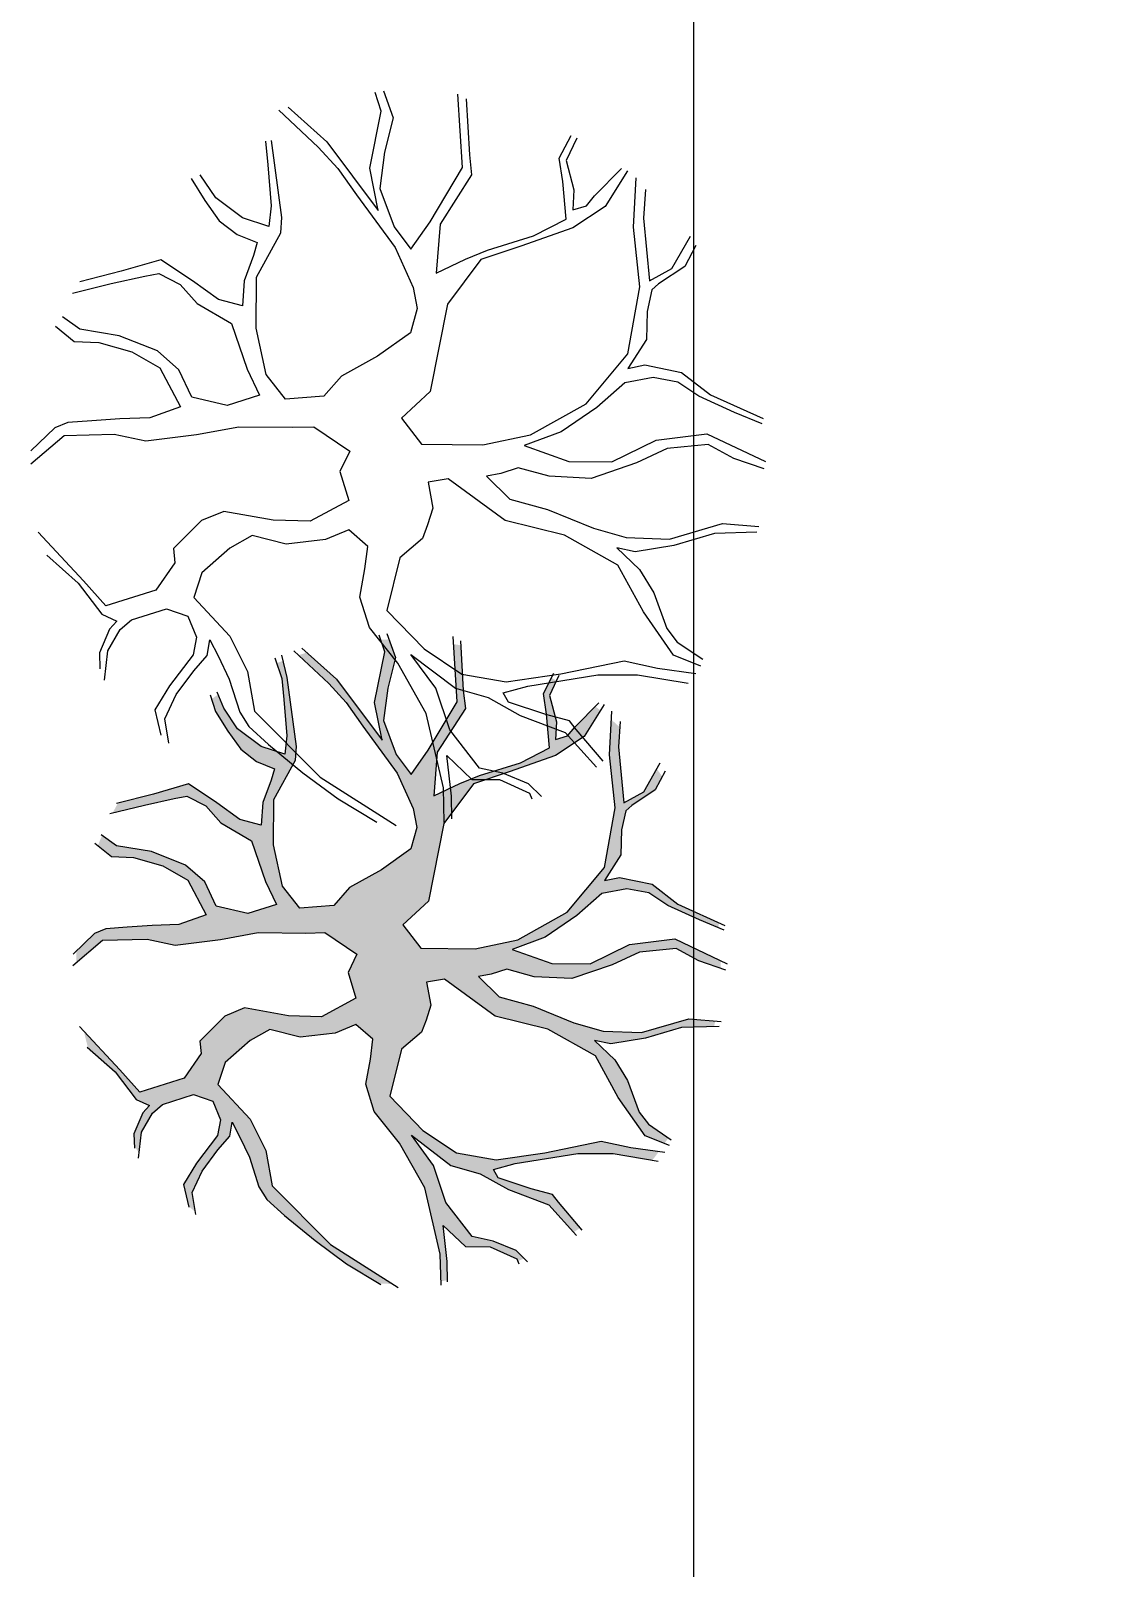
# Model space of a CAD drawing. Header units: inches. Extents: x 1 to 3312, y -950 to 1520.
# Drawn here: x 1.4 to 203.5, y 675.1 to 966.8 of the extents above; entities that cross this region are included whole.
import ezdxf

# ---------------------------------------------------------------- set-up
doc = ezdxf.new("R2010")
doc.units = ezdxf.units.IN
doc.header["$MEASUREMENT"] = 0
doc.layers.add('Fence Line', color=7, linetype='FENCELINE2')
doc.linetypes.add('FENCELINE2', pattern='A,0.25,-0.1,[132,ltypeshp.shx,S=0.1,R=0,X=-0.1,Y=0],-0.1,1', length=1.45)

msp = doc.modelspace()

# ---------------------------------------------------------------- hatches: boundary and pattern name
at = {"ltscale": 0.5, "true_color": 0xc7c8ca}
h = msp.add_hatch(color=9, dxfattribs=at)
h.dxf.hatch_style = 1
h.paths.add_polyline_path([(75.42079, 792.73764), (72.04929, 797.13746), (76.88903, 801.62529), (79.80338, 816.35708), (85.42267, 823.9298), (92.21839, 826.19361), (100.98717, 829.27469), (106.43589, 832.90639), (109.52609, 837.83447, 0.005160722), (108.53402, 838.61531), (104.6775, 834.66741), (103.30839, 832.9918), (101.01448, 832.32035), (101.16035, 835.69384), (99.87061, 840.67724), (101.1919, 843.47255, 0.004432476), (100.24215, 843.99581), (98.6992, 841.02182), (99.28081, 837.11987), (99.86517, 830.74187), (94.34438, 827.89793), (86.5722, 825.50837), (82.83777, 823.96152), (77.87742, 821.63425), (78.56601, 829.92065), (83.89216, 838.20174), (83.50278, 841.62588), (82.9998, 850.18017, 0.005530098), (81.66953, 850.42637), (82.33097, 839.48701), (76.85423, 830.31389), (73.62776, 825.67033), (70.77183, 829.45392), (68.35987, 835.90469), (69.16708, 842.03539), (70.61297, 847.87943), (69.38601, 851.30119, 0.006247038), (67.85914, 851.23666), (68.60781, 848.98094), (66.67324, 839.34878), (68.08838, 832.20667), (59.42178, 843.79496), (53.81678, 848.80441, 0.006884376), (52.20888, 848.30342), (57.97893, 842.92483), (61.27621, 839.31796), (64.42552, 834.8261), (70.94162, 825.93274), (73.9922, 819.19515), (74.69734, 815.62309), (73.54997, 811.55618), (67.97778, 807.59475), (61.89246, 804.24434), (58.93259, 800.81349), (52.44025, 800.32911), (49.1653, 804.49616), (47.46374, 812.34347), (47.51632, 820.92345), (51.62374, 828.42115), (51.84098, 830.99454), (50.03924, 844.05158), (49.29933, 847.27073, 0.005400003), (48.07112, 846.78429), (49.06469, 843.92027), (49.42715, 839.93363), (49.98642, 832.98808), (49.61853, 829.52277), (45.15175, 830.9855), (40.65803, 834.36927), (38.01904, 838.24286), (36.94623, 840.83284, 0.006218417), (35.69674, 839.96513), (36.47985, 837.60531), (38.80049, 833.87249), (41.2397, 830.46749), (44.26853, 828.13651), (47.66238, 826.7803), (47.0282, 824.58568), (45.43468, 820.33992), (45.14305, 816.07641), (41.08827, 817.15859), (36.69299, 820.30469), (31.34334, 823.88514), (24.67622, 821.95305), (17.94018, 820.22593, 0.008571786), (16.94109, 818.38236), (22.96416, 819.86316), (28.63246, 821.10877), (31.02772, 821.54958), (34.61628, 819.72294), (37.49457, 816.49981), (43.28329, 813.10124), (45.96844, 805.37681), (48.04004, 800.98962), (42.56932, 799.28074), (36.58549, 800.66657), (34.41275, 805.28422), (30.77494, 808.47132), (24.30295, 811.03567), (17.65814, 812.14757), (14.92355, 814.10598, 0.008417001), (14.14965, 812.19793), (16.70566, 810.0936), (20.90628, 809.90121), (26.45089, 808.33386), (31.18891, 805.60221), (34.67869, 799.04682), (29.52568, 797.185), (24.44215, 797.0114), (19.68183, 796.69906), (15.67128, 796.41883), (13.47591, 795.50948), (10.07958, 792.25245, 0.009220822), (10.04426, 789.9971), (15.03715, 794.22409), (23.46534, 794.4021), (28.81516, 793.305), (37.38905, 794.37314), (44.5716, 795.68868), (53.63365, 795.57829), (57.19817, 795.67972), (63.28026, 791.57287), (61.61739, 788.12236), (63.12909, 783.2309), (56.6047, 779.69862), (50.34969, 779.86944), (41.99794, 781.37659), (38.25854, 779.82767), (33.5173, 775.10206), (33.73913, 772.71054), (30.50999, 768.06005), (22.08163, 765.3987), (18.27613, 769.61875), (11.48254, 776.98042, 0.013395611), (12.27444, 773.80099), (17.39302, 769.25296), (21.3714, 764.00209), (23.91406, 762.84451), (22.6661, 761.50389), (20.97619, 757.49084), (21.06077, 755.14979, 0.006351624), (21.96652, 753.88726), (22.39675, 757.80068), (24.49861, 761.43329), (26.4055, 763.0528), (32.31534, 764.94344), (35.92895, 763.68447), (37.39362, 760.14844), (36.83095, 757.15338), (32.82485, 751.90858), (30.37546, 747.85938), (31.32916, 743.79286, 0.006966622), (32.63675, 742.69983), (32.04, 746.33834), (33.94706, 750.44121), (36.92707, 754.43756), (39.19892, 757.03195), (39.64297, 759.69929), (41.03148, 756.96123), (42.91089, 753.05173), (44.71597, 747.452), (46.23, 745.03869), (49.55226, 741.99933), (55.38521, 737.23835), (61.34168, 732.80697), (67.4664, 729.12061, 0.010414925), (70.012, 729.01788), (58.26857, 736.50047), (47.20956, 747.65509), (45.98926, 754.32683), (43.01273, 760.27125), (36.93289, 766.85609), (38.3023, 771.0151), (43.02342, 775.17522), (46.78285, 777.28985), (52.54471, 775.81209), (59.16742, 776.62323), (63.12405, 778.26212), (66.3498, 775.45542), (65.85641, 771.66562), (65.00223, 766.89024), (66.61247, 761.76088), (71.41943, 755.75121), (76.22846, 747.25276), (79.12342, 734.65464), (79.25397, 729.53818, 0.00519869), (80.5129, 729.71865), (80.46759, 733.27921), (79.69327, 740.12987), (83.93795, 736.09173), (88.58245, 736.08334), (93.66096, 733.77157), (93.8366, 733.34752, 0.005408129), (95.06035, 733.85035), (93.51328, 735.36998), (89.16728, 737.15523), (85.21089, 737.99986), (80.2069, 744.4852), (77.81502, 751.50159), (73.64193, 757.22287), (81.15968, 751.506), (86.70434, 749.93853), (92.07622, 746.91849), (99.72446, 744.01157), (104.41103, 738.80548, 0.006325487), (105.6998, 739.662), (101.57733, 744.50656), (100.45498, 745.97361), (96.40232, 747.05098), (90.12526, 749.14473), (89.22501, 750.70404), (93.37641, 751.8724), (105.22355, 753.74516), (111.91774, 753.75626), (119.40464, 752.51799, 0.008360337), (120.63647, 754.15056), (115.31159, 754.88346), (109.6461, 756.12825), (98.9706, 753.91101), (89.73352, 752.57425), (82.23769, 753.88473), (75.84214, 758.13423), (69.54316, 764.63438), (71.77111, 773.55827), (75.57988, 776.79536), (76.43597, 779.08203), (77.3191, 781.93125), (76.53769, 786.30151), (79.90943, 786.86834), (89.53073, 779.81213), (99.56945, 777.34417), (108.62635, 772.26497), (112.92484, 764.38497), (117.99809, 757.10461), (121.68619, 755.63724, 0.005406037), (122.42101, 756.73683), (118.63712, 759.30124), (116.90323, 761.61753), (114.68611, 767.59793), (112.26708, 771.56831), (108.43649, 775.22081), (111.53696, 774.57286), (118.05616, 775.61985), (124.95043, 777.64576), (131.10601, 777.8165, 0.004556927), (131.32118, 778.91034), (126.31469, 779.31936), (117.35107, 776.70866), (110.02288, 776.98628), (104.47822, 778.55375), (96.73833, 781.69534), (90.33764, 783.45943), (86.4086, 787.3496), (88.80373, 787.79076), (91.75652, 788.74122), (96.98292, 787.31428), (104.09384, 786.94679), (111.76263, 789.57223), (116.94272, 791.99648), (123.88113, 792.65954), (128.20006, 790.31186), (132.35268, 788.88904, 0.005978177), (132.36576, 790.35145), (123.6369, 794.49072), (115.06318, 793.42251), (107.56214, 789.76427), (100.33034, 789.8092), (92.78555, 792.48039), (99.04055, 794.79271), (105.05194, 798.93634), (109.76587, 803.09943), (114.5561, 803.98146), (118.72959, 803.22676), (122.29606, 800.84004), (128.32897, 798.09381), (132.0312, 796.55832, 0.004317991), (131.91175, 797.6079), (124.25412, 801.0938), (119.34344, 804.85607), (113.14287, 806.15172), (110.30655, 805.53417), (113.43433, 810.4153), (113.53571, 815.15149), (114.34482, 818.79348), (115.46506, 819.81466), (119.91492, 822.76027), (121.26566, 825.30415, 0.007168297), (120.23775, 826.72489), (117.74178, 822.41133), (113.9753, 820.3), (112.93285, 830.90955), (113.18169, 834.64902, 0.008748557), (111.59975, 836.09039), (111.24797, 829.38186), (112.31761, 819.33478), (110.30656, 808.01759), (103.24647, 799.56948), (93.83836, 794.29152), (85.7728, 792.61023)])

# ---------------------------------------------------------------- linework, layer by layer
at = {"color": 9, "linetype": 'Continuous', "true_color": 0xc7c8ca}
for p, q in [((67.91712, 951.53046), (66.74001, 955.07702)), ((68.33001, 955.42272), (70.16931, 950.29325)), ((83.33097, 940.86687), (82.48988, 954.77747)), ((48.48766, 951.71111), (55.97876, 944.72823)), ((50.24996, 952.27407), (57.59936, 945.70557)), ((65.74421, 940.71162), (67.91712, 951.53046)), ((84.02431, 953.86207), (84.64715, 943.26925)), ((70.16931, 950.29325), (68.54529, 943.72921)), ((45.96628, 945.84631), (46.3734, 941.36852)), ((49.08461, 931.32814), (47.0609, 945.9938)), ((57.59936, 945.70557), (67.33369, 932.6896)), ((101.71577, 942.59077), (103.96818, 946.93223)), ((105.03478, 946.44186), (103.0315, 942.20374)), ((55.97876, 944.72823), (59.68227, 940.67699)), ((68.54529, 943.72921), (67.63864, 936.84321)), ((84.64715, 943.26925), (85.0845, 939.42326)), ((102.36903, 938.2081), (101.71577, 942.59077)), ((36.52392, 935.11863), (33.55981, 939.46945)), ((46.3734, 941.36852), (47.00157, 933.56728)), ((59.68227, 940.67699), (63.21957, 935.63174)), ((67.33369, 932.6896), (65.74421, 940.71162)), ((77.17949, 930.56362), (83.33097, 940.86687)), ((85.0845, 939.42326), (79.10217, 930.12194)), ((103.0315, 942.20374), (104.48013, 936.60638)), ((108.43059, 935.4535), (113.50914, 940.65239)), ((114.6471, 940.23959), (110.40561, 933.47552)), ((31.831, 938.75335), (34.43754, 934.56064)), ((67.63864, 936.84321), (70.34774, 929.5977)), ((103.02539, 931.04434), (102.36903, 938.2081)), ((104.48013, 936.60638), (104.31629, 932.81728)), ((115.81054, 929.51676), (116.30133, 938.87612)), ((118.06333, 936.64745), (117.703, 931.23267)), ((34.43754, 934.56064), (37.17726, 930.73615)), ((41.57128, 931.31798), (36.52392, 935.11863)), ((47.00157, 933.56728), (46.58836, 929.67504)), ((63.21957, 935.63174), (70.53846, 925.64271)), ((104.31629, 932.81728), (106.89281, 933.57145)), ((106.89281, 933.57145), (108.43059, 935.4535)), ((37.17726, 930.73615), (40.57924, 928.118)), ((46.58836, 929.67504), (41.57128, 931.31798)), ((48.84061, 928.4377), (49.08461, 931.32814)), ((96.82444, 927.85002), (103.02539, 931.04434)), ((110.40561, 933.47552), (104.28562, 929.39639)), ((117.703, 931.23267), (118.87388, 919.31602)), ((40.57924, 928.118), (44.39121, 926.59469)), ((44.22716, 920.01629), (48.84061, 928.4377)), ((70.34774, 929.5977), (73.55553, 925.34798)), ((73.55553, 925.34798), (77.17949, 930.56362)), ((79.10217, 930.12194), (78.32874, 920.81465)), ((88.09472, 925.16607), (96.82444, 927.85002)), ((104.28562, 929.39639), (94.43652, 925.93573)), ((117.01197, 918.23189), (115.81054, 929.51676)), ((123.1044, 921.68747), (126.64558, 927.80738)), ((44.39121, 926.59469), (43.6789, 924.1297)), ((70.53846, 925.64271), (73.96486, 918.07505)), ((83.90021, 923.42864), (88.09472, 925.16607)), ((94.43652, 925.93573), (86.80357, 923.39302)), ((127.65681, 926.05615), (125.54527, 922.0794)), ((26.06167, 923.34285), (18.57315, 921.17273)), ((32.07039, 919.32129), (26.06167, 923.34285)), ((43.6789, 924.1297), (41.88905, 919.36087)), ((78.32874, 920.81465), (83.90021, 923.42864)), ((86.80357, 923.39302), (80.49198, 914.88734)), ((125.54527, 922.0794), (120.54718, 918.77089)), ((18.57315, 921.17273), (10.72696, 919.16096)), ((16.65017, 918.82537), (23.0168, 920.22443)), ((23.0168, 920.22443), (25.70716, 920.71955)), ((25.70716, 920.71955), (29.73784, 918.66787)), ((37.00717, 915.78759), (32.07039, 919.32129)), ((41.88905, 919.36087), (41.5615, 914.57209)), ((44.1681, 910.37925), (44.22716, 920.01629)), ((118.87388, 919.31602), (123.1044, 921.68747)), ((9.29725, 917.01762), (16.65017, 918.82537)), ((29.73784, 918.66787), (32.97072, 915.04766)), ((73.96486, 918.07505), (74.75688, 914.06292)), ((114.75315, 905.52042), (117.01197, 918.23189)), ((119.28893, 917.6239), (118.38014, 913.53322)), ((120.54718, 918.77089), (119.28893, 917.6239)), ((32.97072, 915.04766), (39.47261, 911.23037)), ((41.5615, 914.57209), (37.00717, 915.78759)), ((74.75688, 914.06292), (73.46815, 909.49497)), ((80.49198, 914.88734), (77.21858, 898.34059)), ((118.38014, 913.53322), (118.26627, 908.21353)), ((6.11351, 910.73955), (9.62062, 907.85219)), ((10.69045, 910.15922), (7.40459, 912.51242)), ((39.47261, 911.23037), (42.48858, 902.5543)), ((46.07929, 901.56515), (44.1681, 910.37925)), ((9.62062, 907.85219), (14.33876, 907.63611)), ((18.1539, 908.91033), (10.69045, 910.15922)), ((14.33876, 907.63611), (20.56647, 905.87566)), ((25.42324, 906.03005), (18.1539, 908.91033)), ((73.46815, 909.49497), (67.20947, 905.04549)), ((118.26627, 908.21353), (114.75314, 902.73104)), ((20.56647, 905.87566), (25.88821, 902.80747)), ((29.50923, 902.4503), (25.42324, 906.03005)), ((67.20947, 905.04549), (60.37444, 901.28231)), ((106.82326, 896.03151), (114.75315, 905.52042)), ((25.88821, 902.80747), (29.80793, 895.44445)), ((31.94965, 897.26375), (29.50923, 902.4503)), ((42.48858, 902.5543), (44.8154, 897.62661)), ((49.75772, 896.88472), (46.07929, 901.56515)), ((114.75314, 902.73104), (117.9389, 903.42467)), ((117.9389, 903.42467), (124.90337, 901.9694)), ((124.90337, 901.9694), (130.41906, 897.74362)), ((60.37444, 901.28231), (57.04991, 897.42877)), ((114.14586, 899.99634), (108.85117, 895.32036)), ((119.52623, 900.98704), (114.14586, 899.99634)), ((124.2139, 900.13936), (119.52623, 900.98704)), ((128.21976, 897.45859), (124.2139, 900.13936)), ((38.67068, 895.70719), (31.94965, 897.26375)), ((44.8154, 897.62661), (38.67068, 895.70719)), ((57.04991, 897.42877), (49.75772, 896.88472)), ((77.21858, 898.34059), (71.78259, 893.29986)), ((96.25607, 890.1033), (106.82326, 896.03151)), ((134.99593, 894.37403), (128.21976, 897.45859)), ((130.41906, 897.74362), (140.40339, 893.19855)), ((12.96345, 892.80744), (8.45881, 892.49269)), ((18.31025, 893.15827), (12.96345, 892.80744)), ((24.02007, 893.35326), (18.31025, 893.15827)), ((29.80793, 895.44445), (24.02007, 893.35326)), ((71.78259, 893.29986), (75.56946, 888.35798)), ((108.85117, 895.32036), (102.09917, 890.66624)), ((140.23201, 892.20238), (134.99593, 894.37403)), ((1.3897, 884.64583), (7.74655, 890.02757)), ((5.99297, 891.47131), (1.4351, 887.10038)), ((8.45881, 892.49269), (5.99297, 891.47131)), ((7.74655, 890.02757), (17.21309, 890.2275)), ((17.21309, 890.2275), (23.22201, 888.99524)), ((23.22201, 888.99524), (32.8522, 890.19498)), ((32.8522, 890.19498), (40.91965, 891.67258)), ((40.91965, 891.67258), (51.09814, 891.5486)), ((51.09814, 891.5486), (55.10181, 891.66253)), ((55.10181, 891.66253), (61.93322, 887.04971)), ((87.19684, 888.21488), (96.25607, 890.1033)), ((102.09917, 890.66624), (95.07356, 888.06904)), ((120.09579, 889.12722), (129.7258, 890.32704)), ((129.7258, 890.32704), (140.89052, 885.03267)), ((61.93322, 887.04971), (60.06548, 883.1741)), ((75.56946, 888.35798), (87.19684, 888.21488)), ((95.07356, 888.06904), (103.54786, 885.06875)), ((111.67063, 885.01829), (120.09579, 889.12722)), ((122.20689, 887.52551), (116.38861, 884.80259)), ((130.00011, 888.27026), (122.20689, 887.52551)), ((134.85113, 885.63335), (130.00011, 888.27026)), ((103.54786, 885.06875), (111.67063, 885.01829)), ((116.38861, 884.80259), (107.77503, 881.8537)), ((140.58572, 883.66849), (134.85113, 885.63335)), ((60.06548, 883.1741), (61.76342, 877.68001)), ((80.6111, 881.76559), (76.82396, 881.12892)), ((76.82396, 881.12892), (77.70163, 876.22025)), ((91.41774, 873.84005), (80.6111, 881.76559)), ((90.60117, 882.80164), (87.91097, 882.30614)), ((87.91097, 882.30614), (92.32406, 877.9367)), ((93.91775, 883.8692), (90.60117, 882.80164)), ((99.78804, 882.26646), (93.91775, 883.8692)), ((107.77503, 881.8537), (99.78804, 882.26646)), ((38.02892, 875.59724), (33.82882, 873.85751)), ((47.4096, 873.90442), (38.02892, 875.59724)), ((61.76342, 877.68001), (54.43522, 873.71255)), ((61.76342, 877.68001), (61.76342, 877.68001)), ((77.70163, 876.22025), (76.70971, 873.02001)), ((92.32406, 877.9367), (99.51331, 875.95527)), ((99.51331, 875.95527), (108.20677, 872.42664)), ((33.82882, 873.85751), (28.50346, 868.5497)), ((54.43522, 873.71255), (47.4096, 873.90442)), ((76.70971, 873.02001), (75.74814, 870.45161)), ((102.69323, 871.06804), (91.41774, 873.84005)), ((108.20677, 872.42664), (114.43452, 870.66606)), ((122.66555, 870.35423), (132.73349, 873.28657)), ((132.73349, 873.28657), (139.62046, 872.72392)), ((11.38458, 862.39085), (2.81438, 871.67768)), ((43.40332, 871.00703), (39.18073, 868.63187)), ((49.87505, 869.3472), (43.40332, 871.00703)), ((57.31367, 870.25828), (49.87505, 869.3472)), ((61.75776, 872.09908), (57.31367, 870.25828)), ((65.38092, 868.94659), (61.75776, 872.09908)), ((75.74814, 870.45161), (71.47013, 866.81572)), ((112.86594, 865.36307), (102.69323, 871.06804)), ((114.43452, 870.66606), (122.66555, 870.35423)), ((131.20114, 871.40678), (123.45751, 869.13128)), ((139.21053, 871.62894), (131.20114, 871.40678)), ((4.44483, 867.26485), (10.39266, 861.97998)), ((28.50346, 868.5497), (28.75262, 865.86354)), ((39.18073, 868.63187), (33.87797, 863.95923)), ((64.82675, 864.68989), (65.38092, 868.94659)), ((71.47013, 866.81572), (68.96771, 856.79241)), ((112.65269, 868.68308), (116.95521, 864.58059)), ((116.13514, 867.9553), (112.65269, 868.68308)), ((123.45751, 869.13128), (116.13514, 867.9553)), ((28.75262, 865.86354), (25.12565, 860.64011)), ((33.87797, 863.95923), (32.33985, 859.28783)), ((63.86733, 859.32618), (64.82675, 864.68989)), ((117.69401, 856.51227), (112.86594, 865.36307)), ((116.95521, 864.58059), (119.67227, 860.12106)), ((10.39266, 861.97998), (14.86118, 856.08222)), ((15.65891, 857.65088), (11.38458, 862.39085)), ((25.12565, 860.64011), (15.65891, 857.65088)), ((32.33985, 859.28783), (39.16872, 851.89174)), ((65.67595, 853.56488), (63.86733, 859.32618)), ((119.67227, 860.12106), (122.16254, 853.40387)), ((14.86118, 856.08222), (17.7171, 854.78202)), ((17.7171, 854.78202), (16.31539, 853.27623)), ((18.37366, 853.19693), (20.51548, 855.01597)), ((20.51548, 855.01597), (27.15342, 857.13954)), ((27.15342, 857.13954), (31.21222, 855.72547)), ((31.21222, 855.72547), (32.85734, 851.75379)), ((68.96771, 856.79241), (76.04272, 849.49143)), ((123.39228, 848.33497), (117.69401, 856.51227)), ((16.31539, 853.27623), (14.41728, 848.76877)), ((16.01286, 849.11678), (18.37366, 853.19693)), ((39.16872, 851.89174), (42.51196, 845.21496)), ((71.07513, 846.81482), (65.67595, 853.56488)), ((68.60781, 848.98094), (67.55982, 852.13849)), ((68.97541, 852.44627), (70.61297, 847.87943)), ((82.33097, 839.48701), (81.58213, 851.8718)), ((122.16254, 853.40387), (124.11004, 850.80222)), ((15.40558, 843.59302), (16.01286, 849.11678)), ((32.85734, 851.75379), (32.22535, 848.38974)), ((34.88505, 848.25335), (35.38381, 851.24931)), ((35.38381, 851.24931), (36.94338, 848.17391)), ((51.3095, 849.14178), (57.97893, 842.92483)), ((52.87851, 849.64299), (59.42178, 843.79496)), ((66.67324, 839.34878), (68.60781, 848.98094)), ((76.04272, 849.49143), (83.2262, 844.71839)), ((82.94826, 851.05681), (83.50278, 841.62588)), ((124.11004, 850.80222), (128.93838, 847.52996)), ((14.41728, 848.76877), (14.52771, 845.7124)), ((32.22535, 848.38974), (27.7257, 842.49878)), ((32.33331, 845.33933), (34.88505, 848.25335)), ((36.94338, 848.17391), (39.05434, 843.78277)), ((47.7235, 847.7863), (49.06469, 843.92027)), ((50.03924, 844.05158), (49.05807, 848.32042)), ((70.61297, 847.87943), (69.16708, 842.03539)), ((76.47663, 837.26937), (71.07513, 846.81482)), ((73.57144, 848.46779), (82.01538, 842.0466)), ((78.25866, 842.04165), (73.57144, 848.46779)), ((102.0206, 844.74791), (114.01132, 847.23831)), ((114.01132, 847.23831), (120.37481, 845.84017)), ((128.61182, 846.25828), (123.39228, 848.33497)), ((28.98617, 840.85063), (32.33331, 845.33933)), ((39.05434, 843.78277), (41.0818, 837.49315)), ((42.51196, 845.21496), (43.88261, 837.72126)), ((49.06469, 843.92027), (49.42715, 839.93363)), ((51.84098, 830.99454), (50.03924, 844.05158)), ((59.42178, 843.79496), (68.08838, 832.20667)), ((83.2262, 844.71839), (91.64552, 843.24647)), ((91.64552, 843.24647), (102.0206, 844.74791)), ((95.73721, 842.45814), (109.04391, 844.56163)), ((98.6992, 841.02182), (100.70455, 844.88708)), ((101.65416, 844.4505), (99.87061, 840.67724)), ((109.04391, 844.56163), (116.56283, 844.5741)), ((116.56283, 844.5741), (126.18737, 842.98228)), ((120.37481, 845.84017), (127.61424, 844.84375)), ((27.7257, 842.49878), (24.97455, 837.95072)), ((26.84415, 836.24229), (28.98617, 840.85063)), ((35.43202, 840.7628), (36.47985, 837.60531)), ((38.01904, 838.24286), (36.74925, 841.30841)), ((57.97893, 842.92483), (61.27621, 839.31796)), ((69.16708, 842.03539), (68.35987, 835.90469)), ((80.94521, 834.16085), (78.25866, 842.04165)), ((82.01538, 842.0466), (88.24314, 840.28602)), ((83.50278, 841.62588), (83.89216, 838.20174)), ((88.24314, 840.28602), (94.27683, 836.89392)), ((91.07436, 841.14585), (95.73721, 842.45814)), ((92.08552, 839.39443), (91.07436, 841.14585)), ((99.28081, 837.11987), (98.6992, 841.02182)), ((99.87061, 840.67724), (101.16035, 835.69384)), ((24.97455, 837.95072), (26.10153, 833.14532)), ((36.47985, 837.60531), (38.80049, 833.87249)), ((40.65803, 834.36927), (38.01904, 838.24286)), ((41.0818, 837.49315), (42.78236, 834.78252)), ((43.88261, 837.72126), (56.30408, 825.19239)), ((49.42715, 839.93363), (49.98642, 832.98808)), ((61.27621, 839.31796), (64.42552, 834.8261)), ((68.08838, 832.20667), (66.67324, 839.34878)), ((79.72825, 823.11916), (76.47663, 837.26937)), ((76.85423, 830.31389), (82.33097, 839.48701)), ((83.89216, 838.20174), (78.56601, 829.92065)), ((99.13591, 837.04273), (92.08552, 839.39443)), ((104.6775, 834.66741), (109.199, 839.29605)), ((110.21214, 838.92853), (106.43589, 832.90639)), ((111.24797, 829.38186), (111.68492, 837.71461)), ((27.6058, 831.59831), (26.84415, 836.24229)), ((45.15175, 830.9855), (40.65803, 834.36927)), ((42.78236, 834.78252), (46.51392, 831.36871)), ((64.42552, 834.8261), (70.94162, 825.93274)), ((68.35987, 835.90469), (70.77183, 829.45392)), ((94.27683, 836.89392), (102.86734, 833.62886)), ((103.68786, 835.83262), (99.13591, 837.04273)), ((99.86517, 830.74187), (99.28081, 837.11987)), ((101.16035, 835.69384), (101.01448, 832.32035)), ((103.30839, 832.9918), (104.6775, 834.66741)), ((104.94848, 834.18484), (103.68786, 835.83262)), ((113.25366, 835.7304), (112.93285, 830.90955)), ((38.80049, 833.87249), (41.2397, 830.46749)), ((49.98642, 832.98808), (49.61853, 829.52277)), ((86.5657, 826.8765), (80.94521, 834.16085)), ((106.43589, 832.90639), (100.98717, 829.27469)), ((101.01448, 832.32035), (103.30839, 832.9918)), ((102.86734, 833.62886), (108.76005, 827.08293)), ((110.02066, 828.22421), (104.94848, 834.18484)), ((41.2397, 830.46749), (44.26853, 828.13651)), ((49.61853, 829.52277), (45.15175, 830.9855)), ((46.51392, 831.36871), (53.0655, 826.02118)), ((51.62374, 828.42115), (51.84098, 830.99454)), ((70.77183, 829.45392), (73.62776, 825.67033)), ((73.62776, 825.67033), (76.85423, 830.31389)), ((78.56601, 829.92065), (77.87742, 821.63425)), ((80.3683, 829.26893), (85.13593, 824.73329)), ((81.23802, 821.57427), (80.3683, 829.26893)), ((100.98717, 829.27469), (92.21839, 826.19361)), ((94.34438, 827.89793), (99.86517, 830.74187)), ((112.31761, 819.33478), (111.24797, 829.38186)), ((112.93285, 830.90955), (113.9753, 820.3)), ((44.26853, 828.13651), (47.66238, 826.7803)), ((47.66238, 826.7803), (47.0282, 824.58568)), ((47.51632, 820.92345), (51.62374, 828.42115)), ((53.0655, 826.02118), (59.75581, 821.04386)), ((70.94162, 825.93274), (73.9922, 819.19515)), ((92.21839, 826.19361), (85.42267, 823.9298)), ((91.00951, 825.92782), (86.5657, 826.8765)), ((86.5722, 825.50837), (94.34438, 827.89793)), ((95.89094, 823.92263), (91.00951, 825.92782)), ((117.74178, 822.41133), (120.89454, 827.85997)), ((121.79486, 826.30082), (119.91492, 822.76027)), ((31.34334, 823.88514), (24.67622, 821.95305)), ((36.69299, 820.30469), (31.34334, 823.88514)), ((47.0282, 824.58568), (45.43468, 820.33992)), ((56.30408, 825.19239), (70.72677, 816.00265)), ((77.87742, 821.63425), (82.83777, 823.96152)), ((79.89573, 816.55559), (79.72825, 823.11916)), ((85.42267, 823.9298), (79.80338, 816.35708)), ((82.83777, 823.96152), (86.5722, 825.50837)), ((85.13593, 824.73329), (90.35264, 824.72387)), ((90.35264, 824.72387), (96.05681, 822.1273)), ((98.33161, 821.52525), (95.89094, 823.92263)), ((119.91492, 822.76027), (115.46506, 819.81466)), ((16.41776, 818.2537), (22.96416, 819.86316)), ((24.67622, 821.95305), (17.69065, 820.16195)), ((22.96416, 819.86316), (28.63246, 821.10877)), ((28.63246, 821.10877), (31.02772, 821.54958)), ((31.02772, 821.54958), (34.61628, 819.72294)), ((41.08827, 817.15859), (36.69299, 820.30469)), ((45.43468, 820.33992), (45.14305, 816.07641)), ((47.46374, 812.34347), (47.51632, 820.92345)), ((59.75581, 821.04386), (67.08038, 816.63532)), ((81.29296, 817.25698), (81.23802, 821.57427)), ((96.05681, 822.1273), (96.49459, 821.0704)), ((113.9753, 820.3), (117.74178, 822.41133)), ((115.46506, 819.81466), (114.34482, 818.79348)), ((34.61628, 819.72294), (37.49457, 816.49981)), ((45.14305, 816.07641), (41.08827, 817.15859)), ((73.9922, 819.19515), (74.69734, 815.62309)), ((110.30656, 808.01759), (112.31761, 819.33478)), ((114.34482, 818.79348), (113.53571, 815.15149)), ((17.65814, 812.14757), (14.7327, 814.24266)), ((37.49457, 816.49981), (43.28329, 813.10124)), ((74.69734, 815.62309), (73.54997, 811.55618)), ((79.80338, 816.35708), (76.88903, 801.62529)), ((113.53571, 815.15149), (113.43433, 810.4153)), ((13.58323, 812.66425), (16.70566, 810.0936)), ((24.30295, 811.03567), (17.65814, 812.14757)), ((30.77494, 808.47132), (24.30295, 811.03567)), ((43.28329, 813.10124), (45.96844, 805.37681)), ((49.1653, 804.49616), (47.46374, 812.34347)), ((73.54997, 811.55618), (67.97778, 807.59475)), ((16.70566, 810.0936), (20.90628, 809.90121)), ((20.90628, 809.90121), (26.45089, 808.33386)), ((26.45089, 808.33386), (31.18891, 805.60221)), ((34.41275, 805.28422), (30.77494, 808.47132)), ((113.43433, 810.4153), (110.30655, 805.53417)), ((31.18891, 805.60221), (34.67869, 799.04682)), ((36.58549, 800.66657), (34.41275, 805.28422)), ((45.96844, 805.37681), (48.04004, 800.98962)), ((67.97778, 807.59475), (61.89246, 804.24434)), ((103.24647, 799.56948), (110.30656, 808.01759)), ((110.30655, 805.53417), (113.14287, 806.15172)), ((113.14287, 806.15172), (119.34344, 804.85607)), ((52.44025, 800.32911), (49.1653, 804.49616)), ((61.89246, 804.24434), (58.93259, 800.81349)), ((109.76587, 803.09943), (105.05194, 798.93634)), ((114.5561, 803.98146), (109.76587, 803.09943)), ((118.72959, 803.22676), (114.5561, 803.98146)), ((122.29606, 800.84004), (118.72959, 803.22676)), ((119.34344, 804.85607), (124.25412, 801.0938)), ((42.56932, 799.28074), (36.58549, 800.66657)), ((48.04004, 800.98962), (42.56932, 799.28074)), ((58.93259, 800.81349), (52.44025, 800.32911)), ((76.88903, 801.62529), (72.04929, 797.13746)), ((93.83836, 794.29152), (103.24647, 799.56948)), ((128.32897, 798.09381), (122.29606, 800.84004)), ((124.25412, 801.0938), (133.14331, 797.04727)), ((15.67128, 796.41883), (13.47591, 795.50948)), ((19.68183, 796.69906), (15.67128, 796.41883)), ((24.44215, 797.0114), (19.68183, 796.69906)), ((29.52568, 797.185), (24.44215, 797.0114)), ((34.67869, 799.04682), (29.52568, 797.185)), ((72.04929, 797.13746), (75.42079, 792.73764)), ((105.05194, 798.93634), (99.04055, 794.79271)), ((132.99073, 796.16036), (128.32897, 798.09381)), ((9.37756, 789.43266), (15.03715, 794.22409)), ((13.47591, 795.50948), (9.41798, 791.61798)), ((15.03715, 794.22409), (23.46534, 794.4021)), ((23.46534, 794.4021), (28.81516, 793.305)), ((28.81516, 793.305), (37.38905, 794.37314)), ((37.38905, 794.37314), (44.5716, 795.68868)), ((44.5716, 795.68868), (53.63365, 795.57829)), ((53.63365, 795.57829), (57.19817, 795.67972)), ((57.19817, 795.67972), (63.28026, 791.57287)), ((85.7728, 792.61023), (93.83836, 794.29152)), ((99.04055, 794.79271), (92.78555, 792.48039)), ((115.06318, 793.42251), (123.6369, 794.49072)), ((123.6369, 794.49072), (133.57701, 789.77707)), ((63.28026, 791.57287), (61.61739, 788.12236)), ((75.42079, 792.73764), (85.7728, 792.61023)), ((92.78555, 792.48039), (100.33034, 789.8092)), ((107.56214, 789.76427), (115.06318, 793.42251)), ((116.94272, 791.99648), (111.76263, 789.57223)), ((123.88113, 792.65954), (116.94272, 791.99648)), ((128.20006, 790.31186), (123.88113, 792.65954)), ((61.61739, 788.12236), (63.12909, 783.2309)), ((88.80373, 787.79076), (86.4086, 787.3496)), ((91.75652, 788.74122), (88.80373, 787.79076)), ((96.98292, 787.31428), (91.75652, 788.74122)), ((100.33034, 789.8092), (107.56214, 789.76427)), ((111.76263, 789.57223), (104.09384, 786.94679)), ((133.30564, 788.56252), (128.20006, 790.31186)), ((79.90943, 786.86834), (76.53769, 786.30151)), ((76.53769, 786.30151), (77.3191, 781.93125)), ((89.53073, 779.81213), (79.90943, 786.86834)), ((86.4086, 787.3496), (90.33764, 783.45943)), ((104.09384, 786.94679), (96.98292, 787.31428)), ((63.12909, 783.2309), (56.6047, 779.69862)), ((63.12909, 783.2309), (63.12909, 783.2309)), ((77.3191, 781.93125), (76.43597, 779.08203)), ((90.33764, 783.45943), (96.73833, 781.69534)), ((38.25854, 779.82767), (33.5173, 775.10206)), ((41.99794, 781.37659), (38.25854, 779.82767)), ((50.34969, 779.86944), (41.99794, 781.37659)), ((56.6047, 779.69862), (50.34969, 779.86944)), ((76.43597, 779.08203), (75.57988, 776.79536)), ((99.56945, 777.34417), (89.53073, 779.81213)), ((96.73833, 781.69534), (104.47822, 778.55375)), ((117.35107, 776.70866), (126.31469, 779.31936)), ((126.31469, 779.31936), (132.44625, 778.81843)), ((18.27613, 769.61875), (10.64597, 777.88695)), ((46.78285, 777.28985), (43.02342, 775.17522)), ((52.54471, 775.81209), (46.78285, 777.28985)), ((59.16742, 776.62323), (52.54471, 775.81209)), ((63.12405, 778.26212), (59.16742, 776.62323)), ((66.3498, 775.45542), (63.12405, 778.26212)), ((75.57988, 776.79536), (71.77111, 773.55827)), ((108.62635, 772.26497), (99.56945, 777.34417)), ((104.47822, 778.55375), (110.02288, 776.98628)), ((110.02288, 776.98628), (117.35107, 776.70866)), ((124.95043, 777.64576), (118.05616, 775.61985)), ((132.08129, 777.84355), (124.95043, 777.64576)), ((12.09758, 773.95814), (17.39302, 769.25296)), ((33.5173, 775.10206), (33.73913, 772.71054)), ((43.02342, 775.17522), (38.3023, 771.0151)), ((65.85641, 771.66562), (66.3498, 775.45542)), ((71.77111, 773.55827), (69.54316, 764.63438)), ((108.43649, 775.22081), (112.26708, 771.56831)), ((111.53696, 774.57286), (108.43649, 775.22081)), ((118.05616, 775.61985), (111.53696, 774.57286)), ((33.73913, 772.71054), (30.50999, 768.06005)), ((38.3023, 771.0151), (36.93289, 766.85609)), ((65.00223, 766.89024), (65.85641, 771.66562)), ((112.92484, 764.38497), (108.62635, 772.26497)), ((112.26708, 771.56831), (114.68611, 767.59793)), ((17.39302, 769.25296), (21.3714, 764.00209)), ((22.08163, 765.3987), (18.27613, 769.61875)), ((30.50999, 768.06005), (22.08163, 765.3987)), ((114.68611, 767.59793), (116.90323, 761.61753)), ((26.4055, 763.0528), (32.31534, 764.94344)), ((32.31534, 764.94344), (35.92895, 763.68447)), ((36.93289, 766.85609), (43.01273, 760.27125)), ((66.61247, 761.76088), (65.00223, 766.89024)), ((69.54316, 764.63438), (75.84214, 758.13423)), ((117.99809, 757.10461), (112.92484, 764.38497)), ((22.6661, 761.50389), (20.97619, 757.49084)), ((21.3714, 764.00209), (23.91406, 762.84451)), ((22.39675, 757.80068), (24.49861, 761.43329)), ((23.91406, 762.84451), (22.6661, 761.50389)), ((24.49861, 761.43329), (26.4055, 763.0528)), ((35.92895, 763.68447), (37.39362, 760.14844)), ((71.41943, 755.75121), (66.61247, 761.76088)), ((116.90323, 761.61753), (118.63712, 759.30124)), ((37.39362, 760.14844), (36.83095, 757.15338)), ((39.19892, 757.03195), (39.64297, 759.69929)), ((39.64297, 759.69929), (41.03148, 756.96123)), ((43.01273, 760.27125), (45.98926, 754.32683)), ((118.63712, 759.30124), (122.93585, 756.38791)), ((20.97619, 757.49084), (21.07451, 754.7697)), ((21.85609, 752.8828), (22.39675, 757.80068)), ((36.83095, 757.15338), (32.82485, 751.90858)), ((36.92707, 754.43756), (39.19892, 757.03195)), ((41.03148, 756.96123), (42.91089, 753.05173)), ((76.22846, 747.25276), (71.41943, 755.75121)), ((73.64193, 757.22287), (81.15968, 751.506)), ((77.81502, 751.50159), (73.64193, 757.22287)), ((75.84214, 758.13423), (82.23769, 753.88473)), ((98.9706, 753.91101), (109.6461, 756.12825)), ((109.6461, 756.12825), (115.31159, 754.88346)), ((122.64512, 755.25572), (117.99809, 757.10461)), ((33.94706, 750.44121), (36.92707, 754.43756)), ((42.91089, 753.05173), (44.71597, 747.452)), ((45.98926, 754.32683), (47.20956, 747.65509)), ((82.23769, 753.88473), (89.73352, 752.57425)), ((89.73352, 752.57425), (98.9706, 753.91101)), ((93.37641, 751.8724), (105.22355, 753.74516)), ((105.22355, 753.74516), (111.91774, 753.75626)), ((111.91774, 753.75626), (120.4866, 752.33904)), ((115.31159, 754.88346), (121.75695, 753.99634)), ((32.82485, 751.90858), (30.37546, 747.85938)), ((32.04, 746.33834), (33.94706, 750.44121)), ((80.2069, 744.4852), (77.81502, 751.50159)), ((81.15968, 751.506), (86.70434, 749.93853)), ((86.70434, 749.93853), (92.07622, 746.91849)), ((89.22501, 750.70404), (93.37641, 751.8724)), ((90.12526, 749.14473), (89.22501, 750.70404)), ((30.37546, 747.85938), (31.37883, 743.58106)), ((44.71597, 747.452), (46.23, 745.03869)), ((47.20956, 747.65509), (58.26857, 736.50047)), ((79.12342, 734.65464), (76.22846, 747.25276)), ((96.40232, 747.05098), (90.12526, 749.14473)), ((92.07622, 746.91849), (99.72446, 744.01157)), ((100.45498, 745.97361), (96.40232, 747.05098)), ((32.71811, 742.20374), (32.04, 746.33834)), ((46.23, 745.03869), (49.55226, 741.99933)), ((85.21089, 737.99986), (80.2069, 744.4852)), ((99.72446, 744.01157), (104.97082, 738.18364)), ((101.57733, 744.50656), (100.45498, 745.97361)), ((106.09316, 739.19974), (101.57733, 744.50656)), ((49.55226, 741.99933), (55.38521, 737.23835)), ((79.69327, 740.12987), (83.93795, 736.09173)), ((80.46759, 733.27921), (79.69327, 740.12987)), ((55.38521, 737.23835), (61.34168, 732.80697)), ((58.26857, 736.50047), (71.10928, 728.31872)), ((83.93795, 736.09173), (88.58245, 736.08334)), ((89.16728, 737.15523), (85.21089, 737.99986)), ((88.58245, 736.08334), (93.66096, 733.77157)), ((93.51328, 735.36998), (89.16728, 737.15523)), ((95.68624, 733.23557), (93.51328, 735.36998)), ((61.34168, 732.80697), (67.86285, 728.882)), ((79.27253, 728.81101), (79.12342, 734.65464)), ((80.5165, 729.43547), (80.46759, 733.27921)), ((93.66096, 733.77157), (94.05072, 732.8306))]:
    msp.add_line(p, q, dxfattribs=at)
at = {"layer": 'Fence Line', "ltscale": 0.4}
msp.add_lwpolyline([(1147.6812, -807.03672, 0.362314432), (392.37716, -949.66273), (127.25498, -731.34592), (127.25498, 1520.33377), (945.13931, 1163.84439), (1147.6812, 1179.68203)], format="xyb", close=True, dxfattribs=at)

doc.saveas('drawing.dxf')
